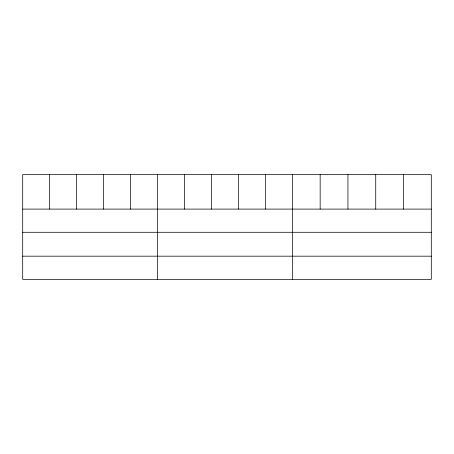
<?xml version="1.0" encoding="UTF-8"?>
<svg xmlns="http://www.w3.org/2000/svg" width="454" height="454" viewBox="0 0 454 454"><rect width="100%" height="100%" fill="white"/><g stroke="black" fill="none" stroke-linecap="round" stroke-linejoin="round"><path stroke-width="0.68" d="M431.3 232.289L431.3 174.625L22.7 174.625L22.7 279.375L431.3 279.375L431.3 232.289L22.7 232.289M22.7 209.101L431.3 209.101M22.7 256.181L431.3 256.181M403.515 174.625L403.515 209.101M375.73 174.625L375.73 209.101M347.946 174.625L347.946 209.101M320.161 174.625L320.161 209.101M292.376 174.625L292.376 279.375M265.408 174.625L265.408 209.101M238.441 174.625L238.441 209.101M211.473 174.625L211.473 209.101M184.506 174.625L184.506 209.101M157.538 174.625L157.538 279.375M130.57 174.625L130.57 209.101M103.603 174.625L103.603 209.101M76.635 174.625L76.635 209.101M49.668 174.625L49.668 209.101"/></g></svg>
